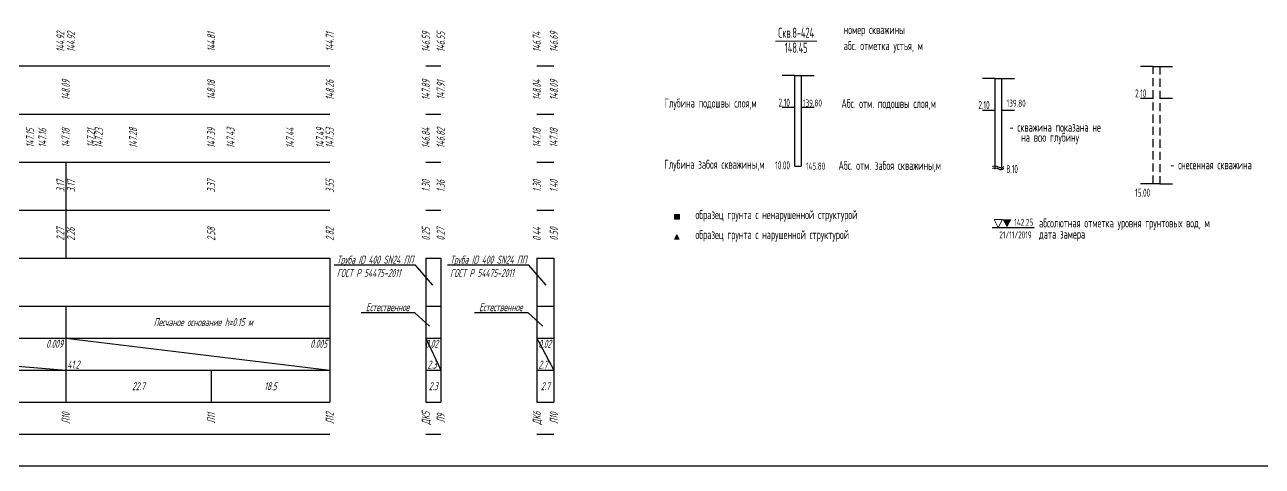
# Model space of a CAD drawing. Header units: metres. Extents: x -30 to 1753, y -860 to 400.
# Drawn here: x 1157.2 to 1543.6, y -10 to 127.9 of the extents above; entities that cross this region are included whole.
import ezdxf
from ezdxf import colors
from ezdxf.entities.mleader import LeaderData, LeaderLine
from ezdxf.enums import TextEntityAlignment as Align
from ezdxf.math import Vec2, Vec3

# ---------------------------------------------------------------- set-up
doc = ezdxf.new("R2010")
doc.units = ezdxf.units.M
doc.header["$LTSCALE"] = 0.2
doc.linetypes.add('штриховая', pattern=[19.05, 12.7, -6.35])
for name, color, linetype in [('Level 1', 7, 'Continuous'), ('МГТ_ИГ_Геология', 252, 'Continuous'), ('Таблица', 7, 'Continuous')]:
    doc.layers.add(name, color=color, linetype=linetype)
doc.layers.add('ПС-НВК-Деталировка', color=7, linetype='Continuous', lineweight=25)
doc.styles.add('SPDS', font='SPDS', dxfattribs={"width": 0.7, "oblique": 15, "height": 2.5})
doc.styles.get("Standard").update_dxf_attribs({"font": 'SPDS.shx', "width": 0.7, "oblique": 15, "height": 3})
doc.styles.add('Стиль Simplex', font='simplex.shx')

# ---------------------------------------------------------------- blocks, each defined once
blk = doc.blocks.new('_None')
blk = doc.blocks.new('PR_KV')
at = {"layer": 'Level 1', "linetype": 'Continuous', "lineweight": 0}
blk.add_hatch(color=252, dxfattribs=at).paths.add_polyline_path([(-0.077, 0.075), (0.077, 0.075), (0.077, -0.075), (-0.077, -0.075)])
at = {"layer": 'Level 1', "color": 252, "linetype": 'Continuous', "lineweight": 0, "flags": 128}
blk.add_lwpolyline([(-0.077, 0.075), (0.077, 0.075), (0.077, -0.075), (-0.077, -0.075)], close=True, dxfattribs=at)
blk = doc.blocks.new('PR_TR')
at = {"layer": 'Level 1', "linetype": 'Continuous', "lineweight": 0}
blk.add_hatch(color=252, dxfattribs=at).paths.add_polyline_path([(0.072, -0.049), (-0.071, -0.049), (-0.001, 0.094)])
at = {"layer": 'Level 1', "color": 252, "linetype": 'Continuous', "lineweight": 0, "flags": 128}
blk.add_lwpolyline([(0.072, -0.049), (-0.071, -0.049), (-0.001, 0.094)], close=True, dxfattribs=at)
blk = doc.blocks.new('DN')
at = {"linetype": 'Continuous', "lineweight": 30, "flags": 128}
for points in [[(-0.126, -0.007), (-0.117, -0.002), (-0.073, 0.011), (-0.033, 0.011), (0.003, 0), (0.02, -0.007), (0.039, -0.019), (0.074, -0.037), (0.103, -0.043), (0.125, -0.048), (0.151, -0.043), (0.18, -0.036), (0.213, -0.019), (0.223, -0.012)], [(-0.126, -0.068), (-0.117, -0.063), (-0.073, -0.05), (-0.033, -0.05), (0.003, -0.059), (0.02, -0.067), (0.039, -0.079), (0.074, -0.098), (0.103, -0.103), (0.125, -0.108), (0.151, -0.103), (0.18, -0.095), (0.213, -0.079), (0.223, -0.072)]]:
    blk.add_lwpolyline(points, dxfattribs=at)

msp = doc.modelspace()

# ---------------------------------------------------------------- hatches: boundary and pattern name
at = {"layer": 'МГТ_ИГ_Геология', "true_color": 0x0000ff}
msp.add_hatch(color=5, dxfattribs=at).paths.add_polyline_path([(1462.572, 67.08), (1465.272, 67.08), (1463.922, 64.58)])

# ---------------------------------------------------------------- linework, layer by layer
at = {"layer": 'МГТ_ИГ_Геология', "color": 0, "linetype": 'Continuous', "lineweight": 0}
msp.add_line((1391.595, 122.791), (1404.595, 122.791), dxfattribs=at)
at = {"layer": 'МГТ_ИГ_Геология', "linetype": 'Continuous', "lineweight": 25}
for p, q in [((1397.689, 112.013), (1399.689, 112.013)), ((1397.689, 83.696), (1397.689, 112.013)), ((1399.689, 112.013), (1399.689, 83.696)), ((1460.228, 111.095), (1462.228, 111.095)), ((1460.228, 82.778), (1460.228, 111.095)), ((1462.228, 111.095), (1462.228, 82.778))]:
    msp.add_line(p, q, dxfattribs=at)
at = {"layer": 'МГТ_ИГ_Геология', "linetype": 'Continuous', "lineweight": 25, "flags": 128}
for points in [[(1509.611, 114.863), (1505.611, 114.863)], [(1511.611, 114.863), (1515.611, 114.863)], [(1397.689, 112.013), (1393.689, 112.013)], [(1399.689, 112.013), (1403.689, 112.013)], [(1460.228, 111.095), (1456.228, 111.095)], [(1462.228, 111.095), (1466.228, 111.095)], [(1505.611, 104.946), (1509.611, 104.946)], [(1511.611, 104.946), (1515.611, 104.946)], [(1393.689, 102.095), (1397.689, 102.095)], [(1399.689, 102.095), (1403.689, 102.095)], [(1456.228, 101.178), (1460.228, 101.178)], [(1462.228, 101.178), (1466.228, 101.178)], [(1509.611, 78.209), (1505.611, 78.209)], [(1511.611, 78.209), (1515.611, 78.209)]]:
    msp.add_lwpolyline(points, dxfattribs=at)
at = {"layer": 'МГТ_ИГ_Геология', "linetype": 'штриховая', "lineweight": 25}
msp.add_lwpolyline([(1509.611, 114.863), (1511.611, 114.863), (1511.611, 78.209), (1509.611, 78.209), (1509.611, 114.863), (1509.611, 114.863)], close=True, dxfattribs=at)
at = {"layer": 'МГТ_ИГ_Геология', "linetype": 'Continuous', "lineweight": 25}
msp.add_lwpolyline([(1397.689, 83.696), (1399.689, 83.696)], dxfattribs=at)
at = {"layer": 'МГТ_ИГ_Геология', "color": 5, "linetype": 'Continuous', "lineweight": 0, "true_color": 0x0000ff}
msp.add_lwpolyline([(1459.872, 67.08), (1462.572, 67.08), (1461.222, 64.58), (1459.872, 67.08), (1459.872, 67.08)], close=True, dxfattribs=at)
at = {"layer": 'МГТ_ИГ_Геология', "color": 5, "linetype": 'Continuous', "lineweight": 25, "true_color": 0x0000ff, "flags": 128}
msp.add_lwpolyline([(1459.272, 64.58), (1472.422, 64.58)], dxfattribs=at)
at = {"layer": 'ПС-НВК-Деталировка'}
msp.add_lwpolyline([(1748, -10), (-10, -10), (-10, 395), (1748, 395)], close=True, dxfattribs=at)
at = {"layer": 'Таблица'}
for p, q in [((1032.094, 115), (1252.43, 115)), ((1282.43, 115), (1287.089, 115)), ((1317.089, 115), (1322.397, 115)), ((1032.094, 100), (1252.43, 100)), ((1282.43, 100), (1287.089, 100)), ((1317.089, 100), (1322.397, 100)), ((1032.094, 85), (1252.43, 85)), ((1169.973, 85), (1169.973, 70)), ((1282.43, 85), (1287.089, 85)), ((1317.089, 85), (1322.397, 85)), ((1032.094, 70), (1252.43, 70)), ((1169.973, 70), (1169.973, 55)), ((1282.43, 70), (1287.089, 70)), ((1317.089, 70), (1322.397, 70)), ((1032.094, 55), (1252.43, 55)), ((1252.43, 55), (1252.43, 40)), ((1282.43, 55), (1287.089, 55)), ((1282.43, 55), (1282.43, 40)), ((1287.089, 55), (1287.089, 40)), ((1317.089, 55), (1322.397, 55)), ((1317.089, 55), (1317.089, 40)), ((1322.397, 55), (1322.397, 40)), ((1032.094, 40), (1252.43, 40)), ((1169.973, 40), (1169.973, 20)), ((1252.43, 40), (1252.43, 30)), ((1282.43, 40), (1282.43, 30)), ((1282.43, 40), (1287.089, 40)), ((1287.089, 40), (1287.089, 30)), ((1317.089, 40), (1317.089, 30)), ((1317.089, 40), (1322.397, 40)), ((1322.397, 40), (1322.397, 30)), ((1032.094, 30), (1252.43, 30)), ((1051.946, 30), (1169.973, 20)), ((1169.973, 30), (1252.43, 20)), ((1252.43, 30), (1252.43, 20)), ((1282.43, 30), (1282.43, 20)), ((1282.43, 30), (1287.089, 20)), ((1282.43, 30), (1287.089, 30)), ((1287.089, 30), (1287.089, 20)), ((1317.089, 30), (1317.089, 20)), ((1317.089, 30), (1322.397, 20)), ((1317.089, 30), (1322.397, 30)), ((1322.397, 30), (1322.397, 20)), ((1032.094, 20), (1252.43, 20)), ((1169.973, 20), (1169.973, 10)), ((1215.41, 20), (1215.41, 10)), ((1252.43, 20), (1252.43, 10)), ((1282.43, 20), (1282.43, 10)), ((1282.43, 20), (1287.089, 20)), ((1287.089, 20), (1287.089, 10)), ((1317.089, 20), (1317.089, 10)), ((1317.089, 20), (1322.397, 20)), ((1322.397, 20), (1322.397, 10)), ((1032.094, 10), (1252.43, 10)), ((1282.43, 10), (1287.089, 10)), ((1317.089, 10), (1322.397, 10)), ((1032.094, 0), (1252.43, 0)), ((1282.43, 0), (1287.089, 0)), ((1317.089, 0), (1322.397, 0))]:
    msp.add_line(p, q, dxfattribs=at)

# ---------------------------------------------------------------- block references
at = {"layer": 'МГТ_ИГ_Геология', "xscale": 10, "yscale": 10, "zscale": 10}
for name, p in [('DN', (1460.705, 83.725)), ('PR_KV', (1360.852, 67.92)), ('PR_TR', (1360.852, 61.42))]:
    msp.add_blockref(name, p, dxfattribs=at)

# ---------------------------------------------------------------- texts
at = {"layer": 'МГТ_ИГ_Геология', "color": 0, "lineweight": 25, "style": 'Стиль Simplex', "width": 0.5625}
msp.add_text('Скв.8-424', height=3.2, dxfattribs=at).set_placement((1398.095, 123.791), align=Align.CENTER)
at = {"layer": 'МГТ_ИГ_Геология', "color": 0, "lineweight": 25, "style": 'Стиль Simplex', "width": 0.571429}
for s, p in [('номер скважины', (1412.917, 124.946)), ('абс. отметка устья, м', (1412.917, 119.946)), ('образец грунта с ненарушенной структурой ', (1366.652, 67.17)), ('абсолютная отметка уровня грунтовых вод, м', (1473.936, 64.58)), ('образец грунта с нарушенной структурой ', (1366.652, 60.93)), ('дата замера', (1473.936, 61.08))]:
    msp.add_text(s, height=2.8, dxfattribs=at).set_placement(p)
at = {"layer": 'МГТ_ИГ_Геология', "color": 0, "lineweight": 25, "style": 'Стиль Simplex', "width": 0.5625}
msp.add_text('148.45', height=3.2, dxfattribs=at).set_placement((1398.095, 122.291), align=Align.TOP_CENTER)
at = {"layer": 'МГТ_ИГ_Геология', "color": 0, "lineweight": 25, "style": 'Стиль Simplex', "width": 0.571429}
for s, p in [('Глубина подошвы слоя,м', (1356.968, 104.815)), ('Абс. отм. подошвы слоя,м', (1412.227, 104.672)), ('- скважина показана не ', (1464.735, 97.271)), ('на всю глубину', (1468.369, 94.134)), ('Глубина забоя скважины,м', (1356.897, 85.695)), ('Абс. отм. забоя скважины,м', (1411.303, 85.339)), ('- снесенная скважина', (1514.942, 85.528))]:
    msp.add_text(s, height=2.8, dxfattribs=at).set_placement(p, align=Align.TOP_LEFT)
at = {"layer": 'МГТ_ИГ_Геология', "lineweight": 25, "style": 'Стиль Simplex'}
for s, height, width, p in [('2.10', 2.5, 0.52, (1392.626, 102.323)), ('139.80', 2.2, 0.590909, (1400.183, 102.335)), ('139.80', 2.2, 0.590909, (1463.801, 102.266)), ('2.10', 2.5, 0.52, (1503.939, 105.192)), ('2.10', 2.5, 0.52, (1455.005, 101.563)), ('10.00', 2.5, 0.52, (1391.539, 82.725)), ('145.80', 2.2, 0.590909, (1401.141, 82.624)), ('8.10', 2.5, 0.52, (1463.708, 81.561)), ('15.00', 2.5, 0.52, (1503.939, 74.181))]:
    msp.add_text(s, height=height, dxfattribs=dict(at, width=width)).set_placement(p)
at = {"layer": 'МГТ_ИГ_Геология', "color": 5, "lineweight": 25, "true_color": 0x0000ff, "style": 'Стиль Simplex', "width": 0.590909}
msp.add_text('142.25', height=2.2, dxfattribs=at).set_placement((1472.111, 65.08), align=Align.RIGHT)
msp.add_text('21/11/2019', height=2.2, dxfattribs=at).set_placement((1471.642, 63.333), align=Align.TOP_RIGHT)
at = {"layer": 'Таблица', "oblique": 15, "width": 0.7}
for s, p in [('144.92', (1169.573, 122.5)), ('3.17', (1169.573, 77.5)), ('2.27', (1169.573, 62.5))]:
    msp.add_text(s, height=2.5, rotation=90, dxfattribs=at).set_placement(p, align=Align.CENTER)
for s, p in [('144.92', (1170.373, 122.5)), ('3.17', (1170.373, 77.5)), ('2.26', (1170.373, 62.5))]:
    msp.add_text(s, height=2.5, rotation=90, dxfattribs=at).set_placement(p, align=Align.TOP_CENTER)
for s, p in [('144.81', (1215.41, 122.5)), ('144.71', (1252.43, 122.5)), ('146.59', (1282.43, 122.5)), ('146.55', (1287.089, 122.5)), ('146.74', (1317.089, 122.5)), ('146.69', (1322.397, 122.5)), ('148.09', (1169.973, 107.5)), ('148.09', (1169.973, 107.5)), ('148.18', (1215.41, 107.5)), ('148.18', (1215.41, 107.5)), ('148.26', (1252.43, 107.5)), ('147.89', (1282.43, 107.5)), ('147.91', (1287.089, 107.5)), ('148.04', (1317.089, 107.5)), ('148.09', (1322.397, 107.5)), ('147.15', (1158.847, 92.5)), ('147.16', (1162.723, 92.5)), ('147.18', (1169.973, 92.5)), ('147.18', (1169.973, 92.5)), ('147.21', (1177.828, 92.5)), ('147.23', (1180.304, 92.5)), ('147.28', (1191.028, 92.5)), ('147.39', (1215.41, 92.5)), ('147.39', (1215.41, 92.5)), ('147.43', (1221.472, 92.5)), ('147.44', (1240.038, 92.5)), ('147.49', (1249.435, 92.5)), ('147.53', (1252.43, 92.5)), ('146.84', (1282.43, 92.5)), ('146.82', (1287.089, 92.5)), ('147.18', (1317.089, 92.5)), ('147.18', (1322.397, 92.5)), ('3.37', (1215.41, 77.5)), ('3.55', (1252.43, 77.5)), ('1.30', (1282.43, 77.5)), ('1.36', (1287.089, 77.5)), ('1.30', (1317.089, 77.5)), ('1.40', (1322.397, 77.5)), ('2.58', (1215.41, 62.5)), ('2.82', (1252.43, 62.5)), ('0.25', (1282.43, 62.5)), ('0.27', (1287.089, 62.5)), ('0.44', (1317.089, 62.5)), ('0.50', (1322.397, 62.5)), ('Л10', (1169.973, 5)), ('Л11', (1215.41, 5)), ('Л12', (1252.43, 5)), ('ДК5', (1282.43, 5)), ('Л9', (1287.089, 5)), ('ДК6', (1317.089, 5)), ('Л10', (1322.397, 5))]:
    msp.add_text(s, height=2.5, rotation=90, dxfattribs=at).set_placement(p, align=Align.MIDDLE_CENTER)
for s, p in [('Песчаное основание h=0.15 м', (1212.933, 35)), ('22.7', (1192.692, 15)), ('18.5', (1233.92, 15)), ('2.3', (1284.759, 15)), ('2.7', (1319.743, 15))]:
    msp.add_text(s, height=2.5, dxfattribs=at).set_placement(p, align=Align.MIDDLE_CENTER)
for s, p in [('0.009', (1169.138, 29.5)), ('0.005', (1251.595, 29.5)), ('0.02', (1286.254, 29.5)), ('0.02', (1321.562, 29.5))]:
    msp.add_text(s, height=2.5, dxfattribs=at).set_placement(p, align=Align.TOP_RIGHT)
for s, p in [('41.2', (1170.473, 20.5)), ('2.3', (1282.93, 20.5)), ('2.7', (1317.589, 20.5))]:
    msp.add_text(s, height=2.5, dxfattribs=at).set_placement(p)

# ---------------------------------------------------------------- leaders
at = {"layer": 'МГТ_ИГ_Геология', "color": 0, "lineweight": 25}
ml = msp.add_multileader_mtext('Standard', dxfattribs=at)
ml.set_content('{\\Q15;\\W0.7;Естественное}', style='SPDS')
ml.set_leader_properties()
ml.set_arrow_properties(name='NONE')
ml.build(insert=Vec2(0, 0))
ml.multileader.update_dxf_attribs({"text_left_attachment_type": 6, "text_right_attachment_type": 6, "dogleg_length": 0.5, "arrow_head_size": 1})
ctx = ml.context
ctx.base_point, ctx.char_height, ctx.arrow_head_size, ctx.landing_gap_size, ctx.plane_origin = Vec3(1262.455, 37.924), 2.5, 1, 0, Vec3(-612.457, 777.614)
ctx.left_attachment, ctx.right_attachment, ctx.text_align_type = 6, 6, 1
notes = []
notes.append((ctx, [(0, (1, 1, 0), (1278.999, 37.924), (-1, 0), 0.5, [(0, [(1283.558, 33.738)], 0, [])])]))
ctx.mtext.insert, ctx.mtext.width, ctx.mtext.defined_height, ctx.mtext.alignment, ctx.mtext.line_spacing_style, ctx.mtext.flow_direction = Vec3(1270.477, 40.924), 22.00699, 8.316, 2, 2, 5
ml = msp.add_multileader_mtext('Standard', dxfattribs=at)
ml.set_content('{\\Q15;\\W0.7;Естественное}', style='SPDS')
ml.set_leader_properties()
ml.set_arrow_properties(name='NONE')
ml.build(insert=Vec2(0, 0))
ml.multileader.update_dxf_attribs({"text_left_attachment_type": 6, "text_right_attachment_type": 6, "dogleg_length": 0.5, "arrow_head_size": 1})
ctx = ml.context
ctx.base_point, ctx.char_height, ctx.arrow_head_size, ctx.landing_gap_size, ctx.plane_origin = Vec3(1297.83, 37.924), 2.5, 1, 0, Vec3(-577.083, 777.614)
ctx.left_attachment, ctx.right_attachment, ctx.text_align_type = 6, 6, 1
notes.append((ctx, [(0, (1, 1, 0), (1314.374, 37.924), (-1, 0), 0.5, [(0, [(1318.932, 33.738)], 0, [])])]))
ctx.mtext.insert, ctx.mtext.width, ctx.mtext.defined_height, ctx.mtext.alignment, ctx.mtext.line_spacing_style, ctx.mtext.flow_direction = Vec3(1305.852, 40.924), 22.00699, 8.316, 2, 2, 5
at = {"layer": 'Таблица'}
ml = msp.add_multileader_mtext('Standard', dxfattribs=at)
ml.set_content('Труба ID 400 SN24 ПП\\PГОСТ Р 54475-2011 ', color=256, style='SPDS')
ml.set_leader_properties()
ml.set_arrow_properties(name='NONE')
ml.build(insert=Vec2(0, 0))
ml.multileader.update_dxf_attribs({"text_left_attachment_type": 6, "text_right_attachment_type": 6, "dogleg_length": 0.5, "arrow_head_size": 1})
ctx = ml.context
ctx.base_point, ctx.char_height, ctx.arrow_head_size, ctx.landing_gap_size, ctx.plane_origin = Vec3(1254.631, 52.765), 2.5, 1, 0, Vec3(-612.457, 789.609)
ctx.left_attachment, ctx.right_attachment = 6, 6
notes.append((ctx, [(0, (1, 1, 0), (1279.251, 52.765), (-1, 0), 0.5, [(0, [(1284.678, 46.557)], 0, [])])]))
ctx.mtext.insert, ctx.mtext.width, ctx.mtext.defined_height, ctx.mtext.line_spacing_style, ctx.mtext.flow_direction = Vec3(1254.631, 55.765), 30.74663, 8.512, 2, 5
ml = msp.add_multileader_mtext('Standard', dxfattribs=at)
ml.set_content('Труба ID 400 SN24 ПП\\PГОСТ Р 54475-2011 ', color=256, style='SPDS')
ml.set_leader_properties()
ml.set_arrow_properties(name='NONE')
ml.build(insert=Vec2(0, 0))
ml.multileader.update_dxf_attribs({"text_left_attachment_type": 6, "text_right_attachment_type": 6, "dogleg_length": 0.5, "arrow_head_size": 1})
ctx = ml.context
ctx.base_point, ctx.char_height, ctx.arrow_head_size, ctx.landing_gap_size, ctx.plane_origin = Vec3(1290.005, 52.765), 2.5, 1, 0, Vec3(-577.083, 789.609)
ctx.left_attachment, ctx.right_attachment = 6, 6
notes.append((ctx, [(0, (1, 1, 0), (1314.625, 52.765), (-1, 0), 0.5, [(0, [(1320.053, 46.557)], 0, [])])]))
ctx.mtext.insert, ctx.mtext.width, ctx.mtext.defined_height, ctx.mtext.line_spacing_style, ctx.mtext.flow_direction = Vec3(1290.005, 55.765), 30.74663, 8.512, 2, 5
for ctx, leaders in notes:
    for number, flags, end, landing, length, lines in leaders:
        leader = LeaderData()
        leader.index, (leader.has_last_leader_line, leader.has_dogleg_vector, leader.attachment_direction) = number, flags
        leader.last_leader_point, leader.dogleg_vector, leader.dogleg_length = Vec3(end), Vec3(landing), length
        for number, points, colour, breaks in lines:
            line = LeaderLine()
            line.index, line.vertices, line.color, line.breaks = number, Vec3.list(points), colors.encode_raw_color(colour), breaks
            leader.lines.append(line)
        ctx.leaders.append(leader)

doc.saveas('drawing.dxf')
